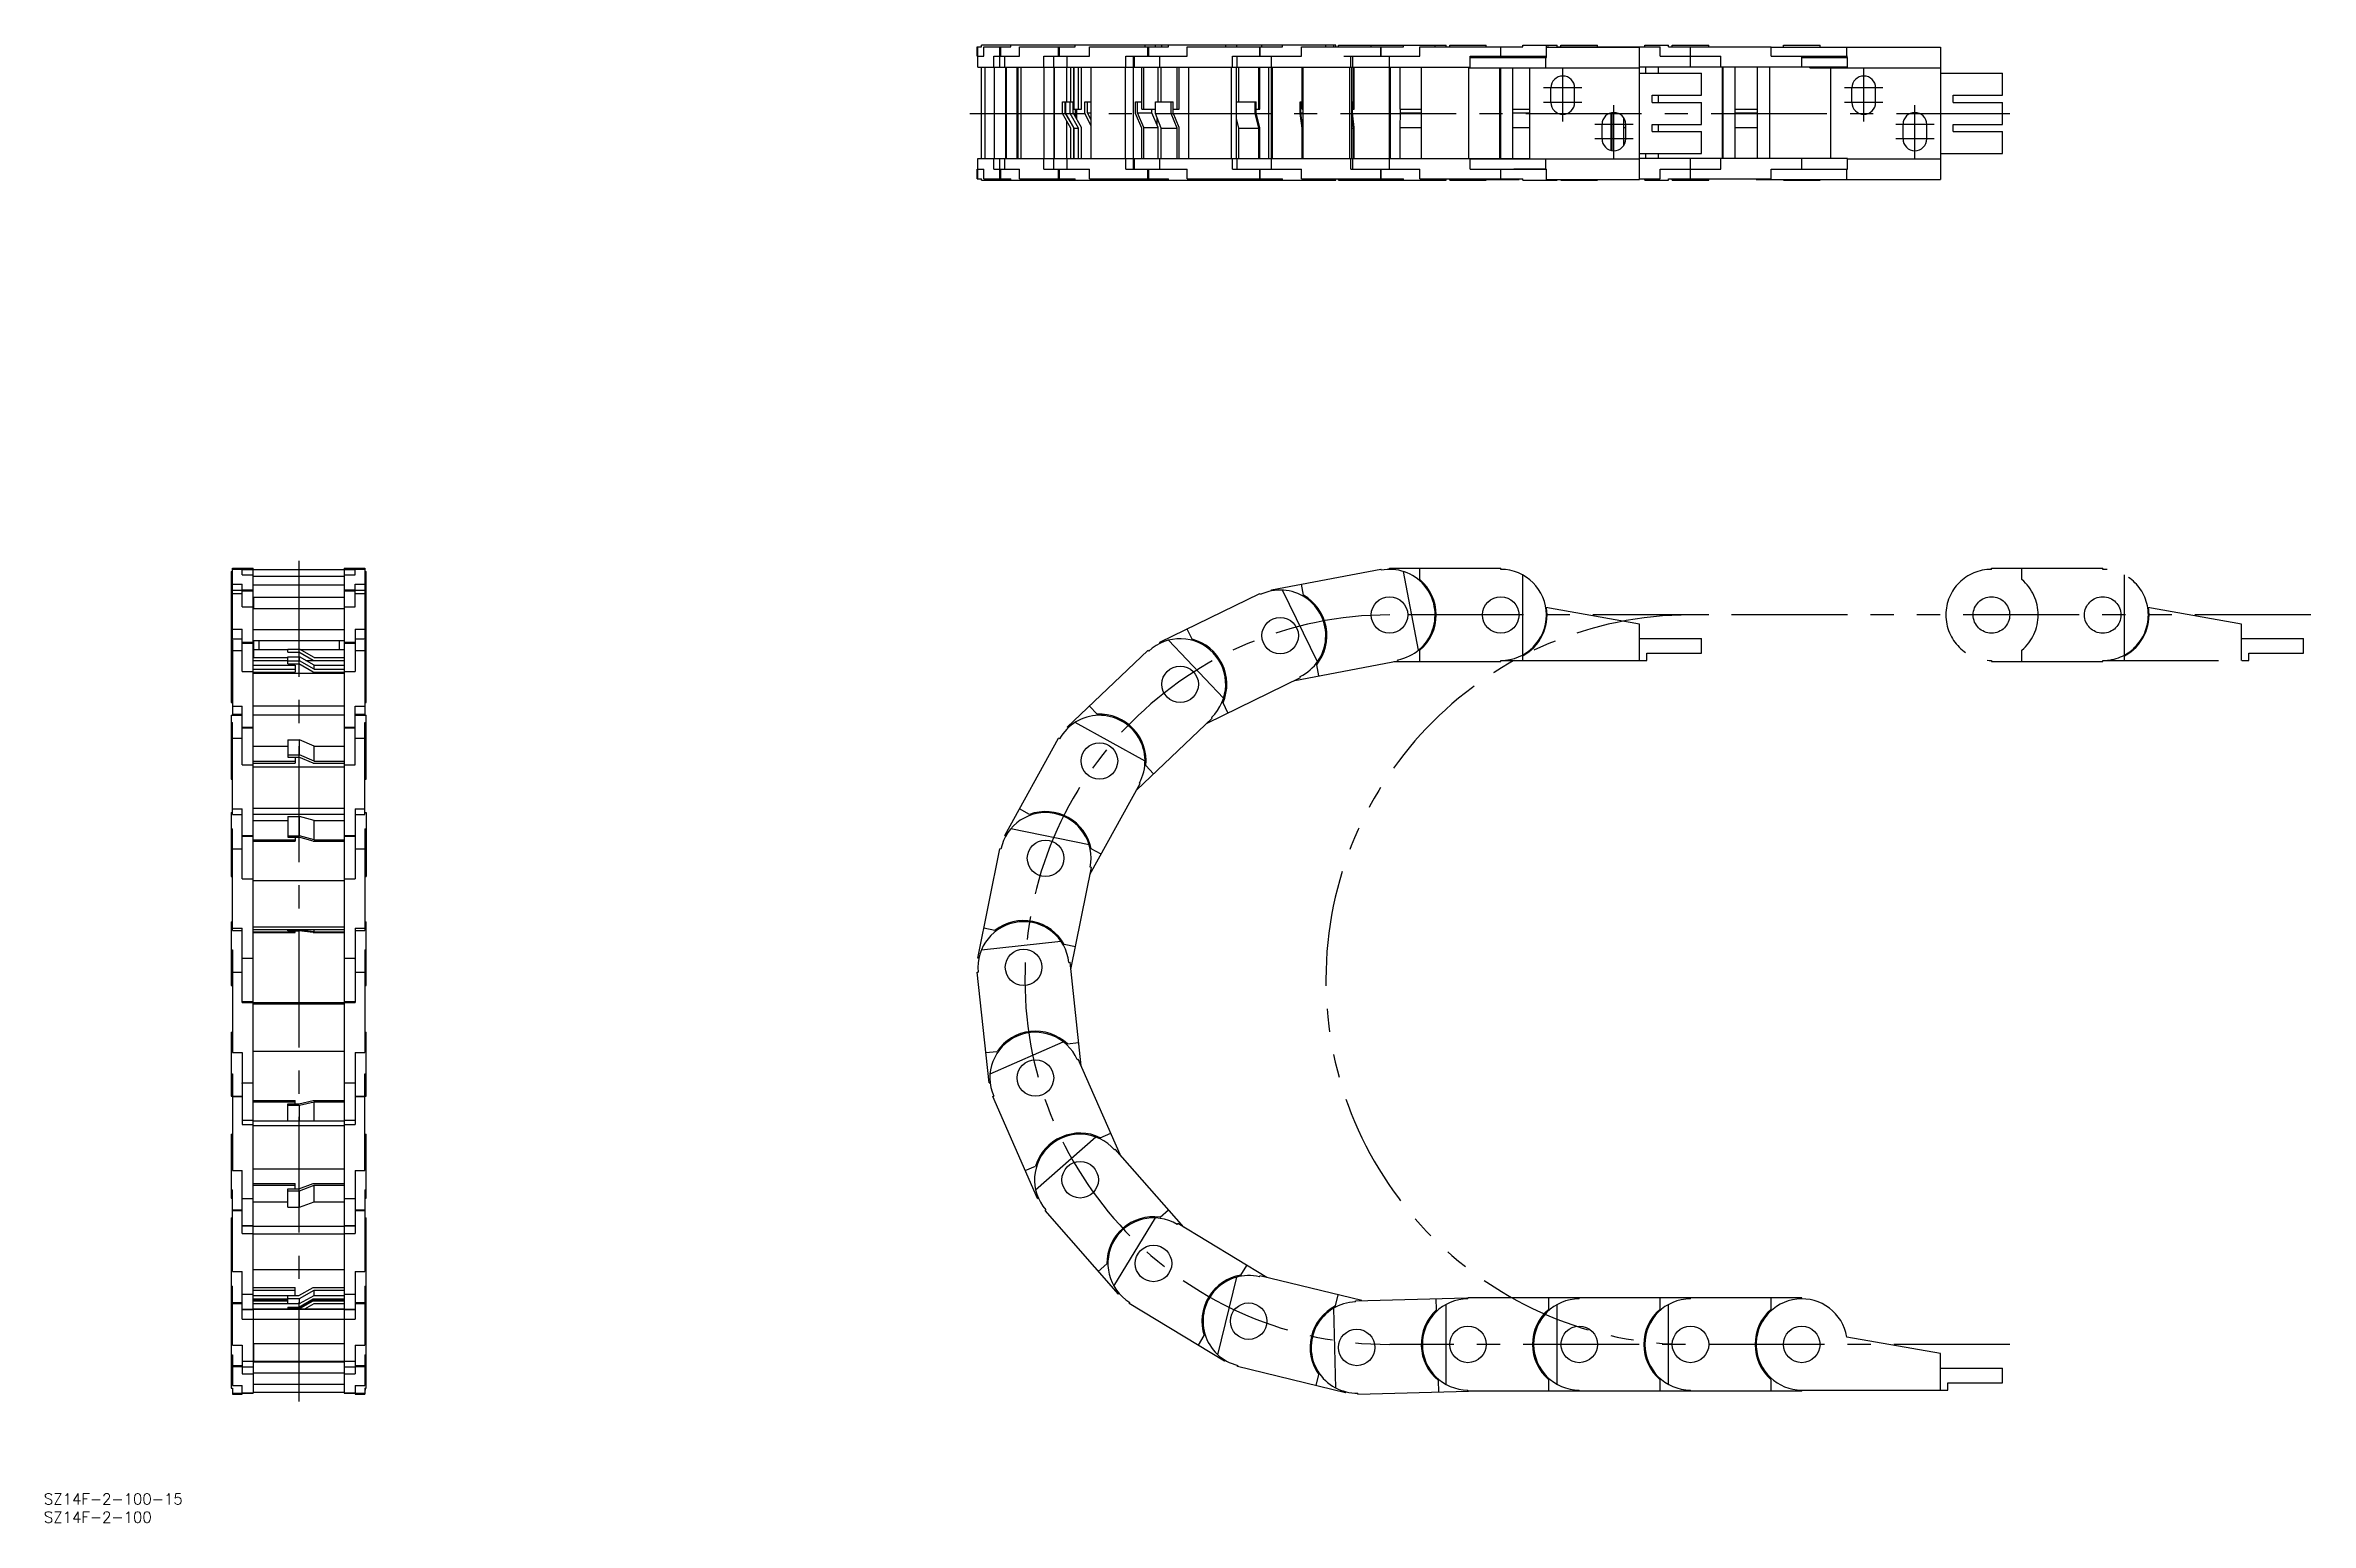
# Model space of a CAD drawing. Extents: x -69 to 551, y -35 to 370.
import ezdxf

# ---------------------------------------------------------------- set-up
doc = ezdxf.new("R2010")
doc.units = 0
doc.linetypes.add('CENTER', pattern=[50.8, 31.75, -6.35, 6.35, -6.35])
doc.linetypes.add('PHANTOM', pattern=[63.5, 31.75, -6.35, 6.35, -6.35, 6.35, -6.35])
doc.layers.get('0').update_dxf_attribs({"linetype": 'CONTINUOUS'})
doc.layers.add('CENTER', color=1, linetype='CENTER')
doc.styles.get("Standard").update_dxf_attribs({"font": 'txt.shx', "height": 3, "bigfont": 'bigfont.shx'})

msp = doc.modelspace()

# ---------------------------------------------------------------- linework, layer by layer
at = {"color": 7, "linetype": 'CONTINUOUS'}
for p, q in [((185.96, 369.4), (187.15, 369.4)), ((185.96, 366.8), (185.96, 369.4)), ((185.96, 366.8), (187.79, 366.8)), ((186.14, 363.8), (186.14, 366.8)), ((186.19, 366.8), (186.19, 369.4)), ((284.31, 369.8), (187.15, 369.8)), ((187.15, 369.4), (187.15, 369.8)), ((187.79, 369.4), (195.16, 369.4)), ((187.79, 366.8), (187.79, 369.4)), ((190.52, 363.8), (190.52, 366.8)), ((190.52, 366.8), (197.56, 366.8)), ((192.18, 366.8), (192.18, 369.4)), ((192.22, 363.8), (192.22, 366.8)), ((192.47, 366.8), (192.47, 369.4)), ((193.52, 363.8), (193.52, 366.8)), ((195.16, 369.4), (195.16, 369.8)), ((197.56, 369.4), (212.8, 369.4)), ((197.56, 366.8), (197.56, 369.4)), ((204.24, 366.8), (216.73, 366.8)), ((204.24, 363.8), (204.24, 366.8)), ((206.96, 363.8), (206.96, 366.8)), ((206.96, 366.8), (206.99, 366.8)), ((206.99, 363.8), (206.99, 366.8)), ((208.29, 366.8), (208.29, 369.4)), ((208.55, 366.8), (208.55, 369.4)), ((210.67, 363.8), (210.67, 366.8)), ((212.8, 369.4), (212.8, 369.8)), ((216.73, 369.4), (238.41, 369.4)), ((216.73, 366.8), (216.73, 369.4)), ((226.74, 363.8), (226.74, 366.8)), ((226.74, 366.8), (243.51, 366.8)), ((228.87, 363.8), (228.87, 366.8)), ((229.11, 363.8), (229.11, 366.8)), ((231.99, 369.4), (231.99, 369.8)), ((232.8, 366.8), (232.8, 369.4)), ((233, 366.8), (233, 369.4)), ((234.85, 369.4), (234.85, 369.8)), ((236.01, 363.8), (236.01, 366.8)), ((236.61, 369.4), (236.61, 369.8)), ((238.41, 369.4), (238.41, 369.8)), ((243.51, 369.4), (269.63, 369.4)), ((243.51, 366.8), (243.51, 369.4)), ((254.11, 369.4), (254.11, 369.8)), ((255.92, 366.8), (274.86, 366.8)), ((255.92, 363.8), (255.92, 366.8)), ((257.14, 369.4), (257.14, 369.8)), ((257.28, 363.8), (257.28, 366.8)), ((263.43, 366.8), (263.43, 369.4)), ((263.56, 366.8), (263.56, 369.4)), ((264.03, 369.4), (264.03, 369.8)), ((266.65, 363.8), (266.65, 366.8)), ((269.63, 369.4), (269.63, 369.8)), ((274.86, 369.4), (302.86, 369.4)), ((274.86, 366.8), (274.86, 369.4)), ((281.53, 369.4), (281.53, 369.8)), ((283.71, 369.4), (283.71, 369.8)), ((284.31, 369.4), (284.31, 369.8)), ((285.01, 369.8), (314.5, 369.8)), ((285.01, 369.4), (285.01, 369.8)), ((286.5, 366.8), (307.35, 366.8)), ((288.42, 363.8), (288.42, 366.8)), ((288.99, 363.8), (288.99, 366.8)), ((294, 369.4), (294, 369.8)), ((296.62, 366.8), (296.62, 369.4)), ((296.68, 366.8), (296.68, 369.4)), ((299, 363.8), (299, 366.8)), ((302.86, 369.4), (302.86, 369.8)), ((307.35, 369.4), (335.5, 369.4)), ((307.35, 366.8), (307.35, 369.4)), ((311.5, 369.4), (311.5, 369.8)), ((314.5, 369.4), (314.5, 369.8)), ((315.5, 369.8), (325.5, 369.8)), ((315.5, 369.4), (315.5, 369.8)), ((321.15, 363.8), (321.15, 366.8)), ((321.15, 366.8), (333.05, 366.8)), ((321.15, 366.45), (342.04, 366.45)), ((324.5, 366.45), (324.5, 366.8)), ((325.5, 369.4), (325.5, 369.8)), ((329.5, 366.8), (329.5, 369.4)), ((333.05, 366.8), (342, 366.8)), ((333.05, 366.8), (333.05, 366.8)), ((334.5, 366.45), (334.5, 366.8)), ((335.5, 369.8), (345, 369.8)), ((335.5, 369.4), (335.5, 369.8)), ((335.5, 366.45), (335.5, 366.8)), ((341.83, 363.63), (341.83, 366.45)), ((342, 366.8), (342, 369.8)), ((342, 369.4), (342.65, 369.4)), ((342, 369.28), (367.5, 369.28)), ((342.04, 366.45), (342.04, 369.28)), ((342.65, 369.28), (342.65, 369.4)), ((345, 369.4), (345, 369.8)), ((345, 369.4), (373.15, 369.4)), ((346, 369.8), (356, 369.8)), ((346, 369.4), (346, 369.8)), ((351, 369.28), (351, 369.4)), ((356, 369.4), (356, 369.8)), ((367.5, 332.98), (367.5, 369.28)), ((369, 369.8), (375.5, 369.8)), ((369, 369.4), (369, 369.8)), ((373.15, 366.8), (373.15, 369.4)), ((373.15, 366.8), (389.85, 366.8)), ((375.5, 369.4), (375.5, 369.8)), ((375.5, 369.4), (403.65, 369.4)), ((376.5, 369.8), (386.5, 369.8)), ((376.5, 369.4), (376.5, 369.8)), ((381.5, 363.8), (381.5, 369.4)), ((386.5, 369.4), (386.5, 369.8)), ((389.85, 363.8), (389.85, 366.8)), ((403.65, 366.8), (403.65, 369.4)), ((403.65, 369.28), (450, 369.28)), ((403.65, 366.8), (424.5, 366.8)), ((407, 369.8), (417, 369.8)), ((407, 369.28), (407, 369.8)), ((412, 363.8), (412, 366.8)), ((412, 366.45), (424.54, 366.45)), ((417, 369.28), (417, 369.8)), ((424.33, 366.45), (424.33, 369.28)), ((424.5, 363.8), (424.5, 366.45)), ((424.54, 363.63), (424.54, 366.45)), ((450, 369.28), (450, 332.98)), ((186.14, 363.8), (321.15, 363.8)), ((187.2, 338.8), (187.2, 363.8)), ((188.17, 338.8), (188.17, 363.8)), ((190.74, 338.8), (190.74, 363.8)), ((193.83, 338.8), (193.83, 363.8)), ((194.02, 338.8), (194.02, 363.8)), ((196.91, 338.8), (196.91, 363.8)), ((197.23, 338.8), (197.23, 363.8)), ((198.02, 338.8), (198.02, 363.8)), ((204.31, 338.8), (204.31, 363.8)), ((207.08, 338.8), (207.08, 363.8)), ((207.17, 338.8), (207.17, 363.8)), ((210.56, 354.3), (210.56, 363.8)), ((211.63, 354.3), (211.63, 363.8)), ((212.43, 352.3), (212.43, 363.8)), ((212.58, 352.3), (212.58, 363.8)), ((213.77, 352.3), (213.77, 363.8)), ((214.55, 352.3), (214.55, 363.8)), ((217.23, 338.8), (217.23, 363.8)), ((226.66, 338.8), (226.66, 363.8)), ((228.83, 338.8), (228.83, 363.8)), ((231.07, 352.3), (231.07, 363.8)), ((231.67, 352.3), (231.67, 363.8)), ((235.63, 354.3), (235.63, 363.8)), ((236.43, 354.3), (236.43, 363.8)), ((240.78, 352.3), (240.78, 363.8)), ((241.33, 352.3), (241.33, 363.8)), ((244, 338.8), (244, 363.8)), ((255.69, 338.8), (255.69, 363.8)), ((257.07, 338.8), (257.07, 363.8)), ((257.74, 354.3), (257.74, 363.8)), ((263.14, 352.3), (263.14, 363.8)), ((263.49, 352.3), (263.49, 363.8)), ((265.92, 338.8), (265.92, 363.8)), ((266.67, 338.8), (266.67, 363.8)), ((266.97, 338.8), (266.97, 363.8)), ((275.05, 352.3), (275.05, 363.8)), ((275.24, 352.3), (275.24, 363.8)), ((275.31, 338.8), (275.31, 363.8)), ((288.08, 338.8), (288.08, 363.8)), ((288.67, 338.8), (288.67, 363.8)), ((289.14, 352.3), (289.14, 363.8)), ((289.29, 352.3), (289.29, 363.8)), ((299.01, 338.8), (299.01, 363.8)), ((299.26, 338.8), (299.26, 363.8)), ((301.92, 352.3), (301.92, 363.8)), ((307.75, 338.8), (307.75, 363.8)), ((320.75, 338.8), (320.75, 363.8)), ((320.75, 363.63), (367.5, 363.63)), ((329.25, 338.8), (329.25, 363.63)), ((329.5, 338.8), (329.5, 363.63)), ((332.75, 363.63), (332.75, 338.8)), ((337.5, 338.63), (337.5, 363.63)), ((424.5, 363.8), (367.5, 363.8)), ((367.5, 362.13), (384.5, 362.13)), ((369.25, 362.13), (369.25, 363.8)), ((372.75, 362.13), (372.75, 363.8)), ((384.5, 356.13), (384.5, 362.13)), ((390.25, 338.8), (390.25, 363.8)), ((390.5, 338.8), (390.5, 363.8)), ((393.75, 338.8), (393.75, 363.8)), ((399.75, 363.8), (399.75, 338.8)), ((403.25, 338.8), (403.25, 363.8)), ((414.24, 363.63), (414.24, 363.8)), ((414.24, 363.63), (450, 363.63)), ((420, 338.8), (420, 363.63)), ((450, 362.13), (467, 362.13)), ((467, 356.13), (467, 362.13)), ((209.34, 351.09), (209.34, 354.3)), ((209.34, 354.3), (212.29, 354.3)), ((210.13, 351.3), (210.13, 354.3)), ((210.32, 351.09), (210.32, 354.3)), ((211.5, 351.09), (211.5, 354.3)), ((212.29, 351.3), (212.29, 354.3)), ((215.47, 351.09), (215.47, 354.3)), ((215.47, 354.3), (217.23, 354.3)), ((216.2, 351.3), (216.2, 354.3)), ((229.33, 351.09), (229.33, 354.3)), ((229.33, 354.3), (231.07, 354.3)), ((229.94, 351.3), (229.94, 354.3)), ((234.84, 351.09), (234.84, 354.3)), ((234.84, 354.3), (239.74, 354.3)), ((239.19, 351.09), (239.19, 354.3)), ((239.74, 351.3), (239.74, 354.3)), ((257.07, 354.3), (262.48, 354.3)), ((262.13, 351.09), (262.13, 354.3)), ((262.48, 351.3), (262.48, 354.3)), ((274.5, 351.09), (274.5, 354.3)), ((274.5, 354.3), (275.05, 354.3)), ((274.69, 351.3), (274.69, 354.3)), ((288.67, 354.3), (288.86, 354.3)), ((288.71, 351.09), (288.71, 354.3)), ((288.86, 351.3), (288.86, 354.3)), ((343.25, 354.13), (343.25, 358.13)), ((349.75, 354.13), (349.75, 358.13)), ((371, 356.13), (384.5, 356.13)), ((371, 354.13), (371, 356.13)), ((371, 354.13), (384.5, 354.13)), ((372.75, 354.13), (372.75, 356.13)), ((384.5, 348.13), (384.5, 354.13)), ((425.75, 354.13), (425.75, 358.13)), ((432.25, 354.13), (432.25, 358.13)), ((453.5, 356.13), (467, 356.13)), ((453.5, 354.13), (453.5, 356.13)), ((453.5, 354.13), (467, 354.13)), ((467, 348.13), (467, 354.13)), ((211.63, 347.09), (209.34, 351.09)), ((212.43, 347.3), (210.13, 351.3)), ((210.13, 351.3), (210.32, 351.3)), ((212.58, 347.09), (210.32, 351.09)), ((210.32, 351.09), (211.5, 351.09)), ((210.56, 338.8), (210.56, 348.95)), ((213.77, 347.09), (211.5, 351.09)), ((212.29, 352.3), (214.55, 352.3)), ((214.55, 347.3), (212.29, 351.3)), ((212.94, 350.15), (212.94, 352.3)), ((213.29, 349.54), (213.29, 352.3)), ((217.23, 347.76), (215.47, 351.09)), ((216.2, 351.3), (217.23, 351.3)), ((217.23, 349.36), (216.2, 351.3)), ((231.07, 347.09), (229.33, 351.09)), ((231.67, 347.3), (229.94, 351.3)), ((229.94, 351.3), (233.89, 351.3)), ((231.07, 352.3), (234.84, 352.3)), ((233.89, 351.3), (233.89, 352.3)), ((235.63, 347.3), (233.89, 351.3)), ((236.43, 347.09), (234.84, 351.09)), ((234.84, 351.09), (239.19, 351.09)), ((235.3, 348.06), (235.3, 349.93)), ((240.78, 347.09), (239.19, 351.09)), ((239.74, 352.3), (241.33, 352.3)), ((241.33, 347.3), (239.74, 351.3)), ((257.07, 351.09), (262.13, 351.09)), ((257.74, 347.09), (257.07, 349.74)), ((263.14, 347.09), (262.13, 351.09)), ((262.48, 352.3), (263.49, 352.3)), ((263.49, 347.3), (262.48, 351.3)), ((275.05, 347.09), (274.5, 351.09)), ((275.24, 347.3), (274.69, 351.3)), ((274.69, 351.3), (275.31, 351.3)), ((275.05, 352.3), (275.31, 352.3)), ((288.67, 351.09), (288.71, 351.09)), ((289.14, 347.09), (288.71, 351.09)), ((288.86, 352.3), (289.29, 352.3)), ((289.29, 347.3), (288.86, 351.3)), ((301.92, 352.3), (307.75, 352.3)), ((301.92, 347.3), (301.98, 351.3)), ((301.98, 351.3), (301.98, 352.3)), ((301.98, 351.3), (307.75, 351.3)), ((332.75, 352.3), (337.5, 352.3)), ((332.75, 351.3), (337.5, 351.3)), ((357.25, 344.13), (357.25, 348.13)), ((359.75, 340.97), (359.75, 351.29)), ((360, 340.92), (360, 351.34)), ((363.25, 342.4), (363.25, 349.86)), ((363.75, 344.13), (363.75, 348.13)), ((371, 348.13), (384.5, 348.13)), ((371, 346.13), (371, 348.13)), ((372.75, 346.13), (372.75, 348.13)), ((393.75, 352.3), (399.75, 352.3)), ((393.75, 351.3), (399.75, 351.3)), ((439.75, 344.13), (439.75, 348.13)), ((446.25, 344.13), (446.25, 348.13)), ((453.5, 348.13), (467, 348.13)), ((453.5, 346.13), (453.5, 348.13)), ((211.63, 338.8), (211.63, 347.09)), ((212.43, 338.8), (212.43, 347.3)), ((212.43, 347.3), (212.46, 347.3)), ((212.58, 338.8), (212.58, 347.09)), ((212.58, 347.09), (213.77, 347.09)), ((213.77, 338.8), (213.77, 347.09)), ((214.55, 338.8), (214.55, 347.3)), ((231.07, 338.8), (231.07, 347.09)), ((231.67, 338.8), (231.67, 347.3)), ((231.67, 347.3), (235.63, 347.3)), ((235.63, 338.8), (235.63, 347.3)), ((236.43, 338.8), (236.43, 347.09)), ((236.43, 347.09), (240.78, 347.09)), ((240.78, 338.8), (240.78, 347.09)), ((241.33, 338.8), (241.33, 347.3)), ((257.74, 338.8), (257.74, 347.09)), ((257.74, 347.09), (263.14, 347.09)), ((263.14, 338.8), (263.14, 347.09)), ((263.49, 338.8), (263.49, 347.3)), ((275.05, 338.8), (275.05, 347.09)), ((275.24, 338.8), (275.24, 347.3)), ((275.24, 347.3), (275.31, 347.3)), ((288.67, 347.09), (289.14, 347.09)), ((289.14, 338.8), (289.14, 347.09)), ((289.29, 338.8), (289.29, 347.3)), ((301.92, 347.3), (307.75, 347.3)), ((301.92, 338.8), (301.92, 347.3)), ((332.75, 347.3), (337.5, 347.3)), ((363.25, 347.3), (363.75, 347.3)), ((371, 346.13), (384.5, 346.13)), ((384.5, 340.13), (384.5, 346.13)), ((393.75, 347.3), (399.75, 347.3)), ((453.5, 346.13), (467, 346.13)), ((467, 340.13), (467, 346.13)), ((185.96, 335.8), (187.79, 335.8)), ((185.96, 333.2), (185.96, 335.8)), ((186.14, 338.8), (337.5, 338.8)), ((186.14, 335.8), (186.14, 338.8)), ((186.19, 333.2), (186.19, 335.8)), ((187.79, 333.2), (187.79, 335.8)), ((190.52, 335.8), (190.52, 338.8)), ((190.52, 335.8), (197.56, 335.8)), ((192.18, 333.2), (192.18, 335.8)), ((192.22, 335.8), (192.22, 338.8)), ((192.47, 333.2), (192.47, 335.8)), ((193.52, 335.8), (193.52, 338.8)), ((197.56, 333.2), (197.56, 335.8)), ((204.24, 335.8), (204.24, 338.8)), ((204.24, 335.8), (216.73, 335.8)), ((206.96, 335.81), (206.96, 338.8)), ((206.96, 335.81), (206.99, 335.81)), ((206.99, 335.8), (206.99, 338.8)), ((208.29, 333.2), (208.29, 335.8)), ((208.55, 333.2), (208.55, 335.8)), ((210.67, 335.8), (210.67, 338.8)), ((216.73, 333.2), (216.73, 335.8)), ((226.74, 335.8), (226.74, 338.8)), ((226.74, 335.8), (243.51, 335.8)), ((228.87, 335.81), (228.87, 338.8)), ((229.11, 335.81), (229.11, 338.8)), ((232.8, 333.2), (232.8, 335.8)), ((233, 333.2), (233, 335.8)), ((235.93, 335.81), (236.01, 335.81)), ((235.93, 335.8), (235.93, 335.81)), ((236.01, 335.8), (236.01, 338.8)), ((243.51, 333.2), (243.51, 335.8)), ((255.92, 335.8), (255.92, 338.8)), ((255.92, 335.8), (274.86, 335.8)), ((257.28, 335.81), (257.28, 338.8)), ((263.43, 333.2), (263.43, 335.8)), ((263.56, 333.2), (263.56, 335.8)), ((266.65, 335.8), (266.65, 338.8)), ((274.86, 333.2), (274.86, 335.8)), ((288.42, 335.8), (288.42, 338.8)), ((288.42, 335.8), (307.35, 335.8)), ((288.99, 335.81), (288.99, 338.8)), ((296.62, 333.2), (296.62, 335.8)), ((296.68, 333.2), (296.68, 335.8)), ((299, 335.8), (299, 338.8)), ((307.35, 333.2), (307.35, 335.8)), ((321.15, 335.8), (321.15, 338.8)), ((321.15, 338.63), (367.5, 338.63)), ((321.15, 335.8), (342.04, 335.8)), ((328.85, 338.63), (328.85, 338.8)), ((329.5, 333.2), (329.5, 335.8)), ((341.83, 335.81), (333.05, 335.81)), ((333.05, 335.81), (333.05, 335.8)), ((341.83, 335.8), (341.83, 338.63)), ((342, 332.8), (342, 335.8)), ((342.04, 332.98), (342.04, 335.8)), ((367.5, 340.13), (384.5, 340.13)), ((424.5, 338.8), (367.5, 338.8)), ((369.25, 338.8), (369.25, 340.13)), ((372.75, 338.8), (372.75, 340.13)), ((373.15, 335.8), (389.85, 335.8)), ((373.15, 333.2), (373.15, 335.8)), ((381.5, 333.2), (381.5, 338.8)), ((389.85, 335.8), (389.85, 338.8)), ((403.65, 335.8), (424.54, 335.8)), ((403.65, 333.2), (403.65, 335.8)), ((412, 335.8), (412, 338.8)), ((424.33, 332.98), (424.33, 335.8)), ((424.5, 335.8), (424.5, 338.8)), ((424.5, 338.63), (450, 338.63)), ((424.54, 335.8), (424.54, 338.63)), ((450, 340.13), (467, 340.13)), ((185.96, 333.2), (187.15, 333.2)), ((187.15, 332.8), (187.15, 333.2)), ((187.15, 332.8), (284.31, 332.8)), ((187.79, 333.2), (195.16, 333.2)), ((195.16, 332.8), (195.16, 333.2)), ((197.56, 333.2), (212.8, 333.2)), ((212.8, 332.8), (212.8, 333.2)), ((216.73, 333.2), (238.41, 333.2)), ((231.99, 332.8), (231.99, 333.2)), ((234.85, 332.8), (234.85, 333.2)), ((236.61, 332.8), (236.61, 333.2)), ((238.41, 332.8), (238.41, 333.2)), ((243.51, 333.2), (269.63, 333.2)), ((254.11, 332.8), (254.11, 333.2)), ((257.14, 332.8), (257.14, 333.2)), ((264.03, 332.8), (264.03, 333.2)), ((269.63, 332.8), (269.63, 333.2)), ((274.86, 333.2), (302.86, 333.2)), ((281.53, 332.8), (281.53, 333.2)), ((283.71, 332.8), (283.71, 333.2)), ((284.31, 332.8), (284.31, 333.2)), ((285.01, 332.8), (285.01, 333.2)), ((285.01, 332.8), (314.5, 332.8)), ((294, 332.8), (294, 333.2)), ((302.86, 332.8), (302.86, 333.2)), ((307.35, 333.2), (335.5, 333.2)), ((311.5, 332.8), (311.5, 333.2)), ((314.5, 332.8), (314.5, 333.2)), ((315.5, 332.8), (315.5, 333.2)), ((315.5, 332.8), (315.5, 333.2)), ((315.5, 332.8), (325.5, 332.8)), ((315.5, 332.8), (325.5, 332.8)), ((324.5, 332.98), (324.5, 333.2)), ((324.5, 332.98), (334.5, 332.98)), ((325.5, 332.8), (325.5, 332.98)), ((325.5, 332.8), (325.5, 332.98)), ((325.5, 332.8), (325.5, 332.8)), ((325.5, 332.8), (325.5, 332.8)), ((334.5, 332.98), (334.5, 333.2)), ((335.5, 332.8), (335.5, 333.2)), ((335.5, 332.8), (345, 332.8)), ((342, 332.98), (367.5, 332.98)), ((345, 332.8), (345, 332.98)), ((346, 332.8), (346, 332.98)), ((346, 332.8), (356, 332.8)), ((356, 332.8), (356, 332.98)), ((367.5, 333.2), (373.15, 333.2)), ((369, 332.8), (369, 333.2)), ((369, 332.8), (375.5, 332.8)), ((375.5, 333.2), (403.65, 333.2)), ((375.5, 332.8), (375.5, 333.2)), ((376.5, 332.8), (376.5, 333.2)), ((376.5, 332.8), (386.5, 332.8)), ((386.5, 332.8), (386.5, 333.2)), ((399.5, 332.98), (399.5, 333.2)), ((399.5, 332.98), (450, 332.98)), ((407, 332.8), (407, 332.98)), ((407, 332.8), (417, 332.8)), ((417, 332.8), (417, 332.98)), ((-18.5, 225.52), (-18.5, 189.61)), ((-18.5, 225.52), (-18.1, 225.52)), ((-18.1, 207.11), (-18.1, 226.43)), ((-18.1, 226.43), (-12.5, 226.43)), ((-18.1, 226.2), (-15.5, 226.2)), ((-15.5, 224.65), (-15.5, 226.43)), ((-15.5, 226.13), (15.5, 226.13)), ((-15.5, 224.65), (-12.5, 224.65)), ((-12.5, 23.33), (-12.5, 226.43)), ((-12.5, 224.28), (12.5, 224.28)), ((12.5, 226.43), (12.5, 23.33)), ((12.5, 226.43), (18.1, 226.43)), ((12.5, 224.65), (15.5, 224.65)), ((15.5, 224.65), (15.5, 226.43)), ((15.5, 226.2), (18.1, 226.2)), ((18.1, 226.43), (18.1, 207.11)), ((18.1, 225.52), (18.5, 225.52)), ((18.5, 189.61), (18.5, 225.52)), ((266.65, 220.54), (296.62, 226.2)), ((296.68, 225.91), (296.62, 226.2)), ((299, 226.43), (329.5, 226.43)), ((299, 226.13), (299, 226.43)), ((306.93, 203.97), (302.86, 225.52)), ((307.35, 223.33), (307.35, 226.43)), ((329.5, 226.13), (329.5, 226.43)), ((335.5, 202.66), (335.5, 224.59)), ((-18.5, 220.45), (-18.1, 220.45)), ((-18.1, 222.09), (-15.5, 222.09)), ((-18.1, 220.46), (-15.5, 220.46)), ((-18.1, 219.47), (-15.5, 219.47)), ((-15.5, 215.81), (-15.5, 222.09)), ((-15.5, 220.54), (-12.5, 220.54)), ((-15.5, 220.24), (-12.5, 220.24)), ((-12.5, 221.87), (12.5, 221.87)), ((-12.5, 218.53), (12.5, 218.53)), ((-12.33, 215.37), (-12.33, 218.53)), ((12.5, 220.54), (15.5, 220.54)), ((12.5, 220.24), (15.5, 220.24)), ((15.5, 215.81), (15.5, 222.09)), ((15.5, 222.09), (18.1, 222.09)), ((15.5, 220.46), (18.1, 220.46)), ((15.5, 219.47), (18.1, 219.47)), ((18.1, 220.45), (18.5, 220.45)), ((236.01, 206.12), (263.43, 219.47)), ((263.56, 219.2), (263.43, 219.47)), ((266.71, 220.24), (266.65, 220.54)), ((279.23, 200.73), (269.63, 220.45)), ((275.43, 219.04), (274.86, 222.09)), ((-18.5, 212.96), (-18.1, 212.96)), ((-15.5, 215.81), (-12.5, 215.81)), ((-12.5, 215.37), (12.5, 215.37)), ((12.5, 215.81), (15.5, 215.81)), ((18.1, 212.96), (18.5, 212.96)), ((367.5, 211.13), (341.83, 215.65)), ((367.5, 201.13), (367.5, 211.13)), ((-18.5, 207.11), (-15.5, 207.11)), ((-18.5, 206.69), (-18.1, 206.69)), ((-18.1, 209.77), (-15.5, 209.77)), ((-18.1, 206.69), (-18.1, 186.11)), ((-15.5, 198.14), (-15.5, 209.77)), ((-15.5, 206.12), (-12.5, 206.12)), ((-15.5, 205.85), (-12.5, 205.85)), ((-15.5, 205.75), (-15.5, 205.85)), ((-15.5, 205.75), (-15.5, 205.75)), ((-12.5, 209.68), (12.5, 209.68)), ((-12.5, 206.62), (12.5, 206.62)), ((-12.33, 201.93), (-12.33, 206.62)), ((-10.83, 204.13), (-10.83, 206.62)), ((11.17, 204.13), (11.17, 206.62)), ((12.5, 206.12), (15.5, 206.12)), ((12.5, 205.85), (15.5, 205.85)), ((15.49, 205.75), (15.49, 205.85)), ((15.49, 205.75), (15.5, 205.75)), ((15.5, 209.77), (15.5, 198.14)), ((15.5, 209.77), (18.1, 209.77)), ((15.5, 207.11), (18.5, 207.11)), ((18.1, 206.69), (18.1, 186.11)), ((18.1, 206.69), (18.5, 206.69)), ((236.14, 205.85), (236.01, 206.12)), ((253.51, 190.79), (238.41, 206.69)), ((244.87, 206.99), (243.51, 209.77)), ((367.5, 207.13), (384.5, 207.13)), ((384.5, 203.13), (384.5, 207.13)), ((-18.5, 199.61), (-18.1, 199.61)), ((-18.1, 203.89), (-15.5, 203.89)), ((-12.5, 201.93), (-3, 201.93)), ((-12.5, 201.13), (-3, 201.13)), ((-12.5, 199.86), (-1, 199.86)), ((-12.5, 198.74), (-1, 198.74)), ((-12.33, 204.13), (-3, 204.13)), ((-3, 203.44), (-3, 204.24)), ((-3, 204.24), (0.21, 204.24)), ((-3, 203.44), (0, 203.44)), ((-3, 202.12), (0.21, 202.12)), ((-3, 200.22), (-3, 202.12)), ((-3, 201.01), (0.21, 201.01)), ((-3, 200.22), (0, 200.22)), ((-1, 199.86), (-1, 197.95)), ((4, 201.13), (0, 203.44)), ((4, 197.95), (0, 200.22)), ((4.21, 201.93), (0.21, 204.24)), ((4.21, 199.86), (0.21, 202.12)), ((0.21, 201.01), (0.21, 202.12)), ((4.21, 198.74), (0.21, 201.01)), ((0.4, 204.13), (12.5, 204.13)), ((1.97, 201.13), (12.5, 201.13)), ((4.21, 201.93), (12.5, 201.93)), ((4.21, 199.86), (12.5, 199.86)), ((4.21, 198.74), (4.21, 199.86)), ((4.21, 198.74), (12.5, 198.74)), ((15.5, 203.89), (18.1, 203.89)), ((18.1, 199.61), (18.5, 199.61)), ((210.67, 182.9), (232.8, 203.89)), ((233, 203.68), (232.8, 203.89)), ((273.09, 195.7), (301.38, 201.05)), ((279.61, 196.93), (279.04, 199.98)), ((300.2, 200.83), (329.5, 200.83)), ((301.38, 201.05), (301.32, 201.35)), ((307.35, 200.83), (307.35, 203.93)), ((329.5, 201.13), (369.5, 201.13)), ((329.5, 200.83), (329.5, 201.13)), ((335.5, 201.13), (335.5, 202.43)), ((369.5, 203.13), (384.5, 203.13)), ((369.5, 201.13), (369.5, 203.13)), ((-15.5, 198.14), (-12.5, 198.14)), ((-12.5, 197.95), (-1, 197.95)), ((-12.5, 197.65), (12.5, 197.65)), ((4, 197.95), (12.5, 197.95)), ((12.5, 198.14), (15.5, 198.14)), ((248.99, 183.97), (274.63, 196.45)), ((274.63, 196.45), (274.5, 196.72)), ((-18.5, 189.61), (-18.1, 189.61)), ((-18.1, 188.64), (-15.5, 188.64)), ((-18.1, 186.4), (-15.5, 186.4)), ((-15.5, 172.5), (-15.5, 188.64)), ((-12.5, 188.7), (12.5, 188.7)), ((15.5, 172.5), (15.5, 188.64)), ((15.5, 188.64), (18.1, 188.64)), ((15.5, 186.4), (18.1, 186.4)), ((18.1, 189.61), (18.5, 189.61)), ((218.86, 186.4), (216.73, 188.64)), ((254.72, 186.76), (253.36, 189.54)), ((-18.5, 186.11), (-18.5, 168.61)), ((-18.5, 186.11), (-15.5, 186.11)), ((-18.5, 184.17), (-18.1, 184.17)), ((-18.1, 158.93), (-18.1, 184.17)), ((-15.5, 182.9), (-12.5, 182.9)), ((-15.5, 182.68), (-12.5, 182.68)), ((-15.5, 182.52), (-15.5, 182.68)), ((-15.5, 182.52), (-15.5, 182.52)), ((-12.5, 186.24), (12.5, 186.24)), ((12.5, 182.9), (15.5, 182.9)), ((12.5, 182.68), (15.5, 182.68)), ((15.49, 182.52), (15.49, 182.68)), ((15.49, 182.52), (15.5, 182.52)), ((15.5, 186.11), (18.5, 186.11)), ((18.1, 158.93), (18.1, 184.17)), ((18.1, 184.17), (18.5, 184.17)), ((18.5, 168.61), (18.5, 186.11)), ((210.88, 182.68), (210.67, 182.9)), ((231.99, 173.55), (212.8, 184.17)), ((229.73, 165.69), (250.42, 185.32)), ((250.42, 185.32), (250.21, 185.54)), ((-18.5, 178.61), (-18.1, 178.61)), ((-18.1, 179.81), (-15.5, 179.81)), ((-12.5, 177.69), (-3, 177.69)), ((-3, 179.36), (0.21, 179.36)), ((-3, 179.36), (-3, 174.65)), ((-3, 175.23), (0.21, 175.23)), ((-3, 174.65), (0, 174.65)), ((-1, 174.65), (-1, 172.98)), ((4, 172.98), (0, 174.65)), ((4.21, 177.69), (0.21, 179.36)), ((0.21, 175.23), (0.21, 179.36)), ((4.21, 173.56), (0.21, 175.23)), ((4.21, 177.69), (12.5, 177.69)), ((4.21, 173.56), (4.21, 177.69)), ((15.5, 179.81), (18.1, 179.81)), ((18.1, 178.61), (18.5, 178.61)), ((193.52, 153.12), (208.29, 179.81)), ((208.55, 179.66), (208.29, 179.81)), ((-18.5, 168.61), (-18.1, 168.61)), ((-15.5, 172.5), (-12.5, 172.5)), ((-12.5, 173.56), (-1, 173.56)), ((-12.5, 172.98), (-1, 172.98)), ((-12.5, 172.01), (12.5, 172.01)), ((4, 172.98), (12.5, 172.98)), ((4.21, 173.56), (12.5, 173.56)), ((12.5, 172.5), (15.5, 172.5)), ((18.1, 168.61), (18.5, 168.61)), ((234.35, 170.08), (232.22, 172.32)), ((216.88, 142.46), (230.69, 167.42)), ((230.69, 167.42), (230.42, 167.56)), ((-18.5, 159.42), (-18.5, 141.92)), ((-18.5, 159.42), (-18.1, 159.42)), ((-18.1, 160.43), (-15.5, 160.43)), ((-18.1, 158.93), (-15.5, 158.93)), ((-15.5, 141.27), (-15.5, 160.43)), ((-12.5, 160.63), (12.5, 160.63)), ((-12.5, 158.99), (12.5, 158.99)), ((-12.5, 157.23), (-3, 157.23)), ((-3, 158.35), (-3, 152.71)), ((-3, 158.35), (0.21, 158.35)), ((0.21, 153.1), (0.21, 158.35)), ((4.21, 157.23), (0.21, 158.35)), ((4.21, 151.98), (4.21, 157.23)), ((4.21, 157.23), (12.5, 157.23)), ((15.5, 160.43), (15.5, 141.27)), ((15.5, 160.43), (18.1, 160.43)), ((15.5, 158.93), (18.1, 158.93)), ((18.1, 159.42), (18.5, 159.42)), ((18.5, 159.42), (18.5, 141.92)), ((200.28, 158.93), (197.56, 160.43)), ((-18.5, 154.97), (-18.1, 154.97)), ((-18.5, 151.92), (-18.1, 151.92)), ((-18.1, 127.13), (-18.1, 154.97)), ((-18.1, 149.46), (-15.5, 149.46)), ((-15.5, 153.12), (-12.5, 153.12)), ((-15.5, 152.97), (-12.5, 152.97)), ((-15.5, 152.77), (-15.5, 152.97)), ((-15.5, 152.77), (-15.5, 152.77)), ((-12.5, 151.98), (-1, 151.98)), ((-12.5, 151.59), (-1, 151.59)), ((-3, 153.1), (0.21, 153.1)), ((-3, 152.71), (0, 152.71)), ((-1, 152.71), (-1, 151.59)), ((4, 151.59), (0, 152.71)), ((4.21, 151.98), (0.21, 153.1)), ((4, 151.59), (12.5, 151.59)), ((4.21, 151.98), (12.5, 151.98)), ((12.5, 153.12), (15.5, 153.12)), ((12.5, 152.97), (15.5, 152.97)), ((15.49, 152.77), (15.49, 152.97)), ((15.49, 152.77), (15.5, 152.77)), ((15.5, 149.46), (18.1, 149.46)), ((18.1, 154.97), (18.1, 127.13)), ((18.1, 154.97), (18.5, 154.97)), ((18.1, 151.92), (18.5, 151.92)), ((186.14, 119.56), (192.18, 149.46)), ((192.47, 149.4), (192.18, 149.46)), ((193.78, 152.97), (193.52, 153.12)), ((216.66, 150.64), (195.16, 154.97)), ((219.96, 148.03), (217.25, 149.53)), ((211.63, 116.43), (217.27, 144.39)), ((217.27, 144.39), (216.98, 144.45)), ((-18.5, 141.92), (-18.1, 141.92)), ((-15.5, 141.27), (-12.5, 141.27)), ((-12.5, 140.82), (12.5, 140.82)), ((12.5, 141.27), (15.5, 141.27)), ((18.1, 141.92), (18.5, 141.92)), ((-18.5, 129.53), (-18.5, 112.03)), ((-18.5, 129.53), (-18.1, 129.53)), ((-18.1, 127.74), (-15.5, 127.74)), ((-18.1, 127.13), (-15.5, 127.13)), ((-15.5, 107.36), (-15.5, 127.74)), ((-12.5, 128.08), (12.5, 128.08)), ((-12.5, 127.4), (12.5, 127.4)), ((-12.5, 126.72), (-1, 126.72)), ((-12.5, 126.56), (-1, 126.56)), ((-3, 127.02), (-3, 127.4)), ((-3, 127.18), (0.21, 127.18)), ((-3, 127.02), (0, 127.02)), ((-1, 126.56), (-1, 127.02)), ((4, 126.56), (0, 127.02)), ((0.21, 127.18), (0.21, 127.4)), ((4.21, 126.72), (0.21, 127.18)), ((4, 126.56), (12.5, 126.56)), ((4.21, 126.72), (4.21, 127.4)), ((4.21, 126.72), (12.5, 126.72)), ((15.5, 127.74), (15.5, 107.36)), ((15.5, 127.74), (18.1, 127.74)), ((15.5, 127.13), (18.1, 127.13)), ((18.1, 129.53), (18.5, 129.53)), ((18.5, 112.03), (18.5, 129.53)), ((190.83, 127.13), (187.79, 127.74)), ((-18.5, 121.82), (-18.1, 121.82)), ((-18.1, 121.82), (-18.1, 93.64)), ((-15.5, 119.56), (-12.5, 119.56)), ((-15.5, 119.5), (-12.5, 119.5)), ((-15.5, 119.27), (-15.5, 119.5)), ((-15.5, 119.27), (-15.5, 119.27)), ((12.5, 119.56), (15.5, 119.56)), ((12.5, 119.5), (15.5, 119.5)), ((15.49, 119.27), (15.49, 119.5)), ((15.49, 119.27), (15.5, 119.27)), ((18.1, 121.82), (18.1, 93.64)), ((18.1, 121.82), (18.5, 121.82)), ((186.44, 119.5), (186.14, 119.56)), ((187.15, 121.82), (208.95, 124.16)), ((212.89, 122.68), (209.85, 123.29)), ((211.12, 118.36), (211.42, 118.39)), ((214.47, 90.03), (211.42, 118.39)), ((-18.5, 112.03), (-18.1, 112.03)), ((-18.1, 115.69), (-15.5, 115.69)), ((-18.1, 115.66), (-15.5, 115.66)), ((15.5, 115.69), (18.1, 115.69)), ((15.5, 115.66), (18.1, 115.66)), ((18.1, 112.03), (18.5, 112.03)), ((185.96, 115.66), (186.26, 115.69)), ((189.22, 85.33), (185.96, 115.66)), ((-15.5, 107.69), (-12.5, 107.69)), ((-15.5, 107.36), (-12.5, 107.36)), ((-12.5, 107.33), (12.5, 107.33)), ((-12.5, 106.99), (12.5, 106.99)), ((12.5, 107.69), (15.49, 107.69)), ((12.5, 107.36), (15.5, 107.36)), ((-18.5, 99.2), (-18.5, 81.7)), ((-18.5, 99.2), (-18.1, 99.2)), ((-18.1, 93.64), (-15.5, 93.64)), ((-15.5, 93.64), (-15.5, 73.91)), ((-12.5, 94.06), (12.5, 94.06)), ((15.5, 93.64), (15.5, 73.91)), ((15.5, 93.64), (18.1, 93.64)), ((18.1, 99.2), (18.5, 99.2)), ((18.5, 81.7), (18.5, 99.2)), ((188.33, 93.64), (191.41, 93.97)), ((189.5, 87.79), (209.58, 96.6)), ((210.7, 96.04), (213.78, 96.37)), ((-18.5, 87.79), (-18.1, 87.79)), ((-18.1, 87.79), (-18.1, 61.28)), ((18.1, 61.28), (18.1, 87.79)), ((18.1, 87.79), (18.5, 87.79)), ((213.4, 91.72), (213.67, 91.84)), ((225.13, 65.72), (213.67, 91.84)), ((-18.5, 81.7), (-18.1, 81.7)), ((-18.1, 81.68), (-15.5, 81.68)), ((-18.1, 81.56), (-15.5, 81.56)), ((-15.5, 85.33), (-12.5, 85.33)), ((-15.5, 85.14), (-15.5, 85.33)), ((-15.5, 85.14), (-15.5, 85.14)), ((12.5, 85.33), (15.5, 85.33)), ((15.49, 85.14), (15.49, 85.36)), ((15.49, 85.14), (15.5, 85.14)), ((15.5, 81.68), (18.1, 81.68)), ((15.5, 81.56), (18.1, 81.56)), ((18.1, 81.7), (18.5, 81.7)), ((189.22, 85.33), (189.52, 85.37)), ((190.23, 81.56), (190.5, 81.68)), ((202.48, 53.63), (190.23, 81.56)), ((-15.5, 75.16), (-12.5, 75.16)), ((-12.5, 80.5), (-1, 80.5)), ((-12.5, 80.18), (-1, 80.18)), ((-12.5, 74.94), (12.5, 74.94)), ((-3, 74.94), (-3, 79.58)), ((-3, 79.58), (0, 79.58)), ((-3, 79.25), (0.21, 79.25)), ((-1, 79.58), (-1, 80.5)), ((0, 79.58), (4, 80.5)), ((0.21, 79.25), (4.21, 80.18)), ((0.21, 74.94), (0.21, 79.25)), ((4, 80.5), (12.5, 80.5)), ((4.21, 80.18), (12.5, 80.18)), ((4.21, 74.94), (4.21, 80.18)), ((12.5, 75.16), (15.49, 75.16)), ((-18.5, 71.27), (-18.5, 53.77)), ((-18.5, 71.27), (-18.1, 71.27)), ((-15.5, 73.91), (-12.5, 73.91)), ((-12.5, 73.67), (12.5, 73.67)), ((12.5, 73.91), (15.5, 73.91)), ((18.1, 71.27), (18.5, 71.27)), ((18.5, 53.77), (18.5, 71.27)), ((202, 56.06), (218.49, 70.51)), ((219.73, 70.31), (222.57, 71.56)), ((199.12, 61.28), (201.96, 62.52)), ((223.6, 67.01), (223.83, 67.2)), ((242.62, 45.75), (223.83, 67.2)), ((-18.5, 56.06), (-18.1, 56.06)), ((-18.1, 61.28), (-15.5, 61.28)), ((-18.1, 33.67), (-18.1, 56.06)), ((-15.5, 44.05), (-15.5, 61.28)), ((-12.5, 61.76), (12.5, 61.76)), ((-12.5, 57.79), (-1, 57.79)), ((-12.5, 57.27), (-1, 57.27)), ((-3, 51.23), (-3, 56.27)), ((-3, 56.27), (0, 56.27)), ((-1, 56.27), (-1, 57.79)), ((0, 56.27), (4, 57.79)), ((0.21, 55.74), (4.21, 57.27)), ((4, 57.79), (12.5, 57.79)), ((4.21, 57.27), (12.5, 57.27)), ((4.21, 52.75), (4.21, 57.27)), ((15.5, 61.28), (15.5, 44.05)), ((15.5, 61.28), (18.1, 61.28)), ((18.1, 56.06), (18.1, 33.67)), ((18.1, 56.06), (18.5, 56.06)), ((-18.5, 53.77), (-18.1, 53.77)), ((-18.1, 50.53), (-15.5, 50.53)), ((-18.1, 50.33), (-15.5, 50.33)), ((-15.5, 53.63), (-12.5, 53.63)), ((-15.5, 53.54), (-15.5, 53.63)), ((-15.5, 53.54), (-15.5, 53.54)), ((-12.5, 52.75), (-3, 52.75)), ((-3, 55.74), (0.21, 55.74)), ((-3, 51.23), (0.21, 51.23)), ((0.21, 51.23), (0.21, 55.74)), ((0.21, 51.23), (4.21, 52.75)), ((4.21, 52.75), (12.5, 52.75)), ((12.5, 53.63), (15.5, 53.63)), ((15.49, 53.54), (15.49, 53.63)), ((15.49, 53.54), (15.5, 53.54)), ((15.5, 50.53), (18.1, 50.53)), ((15.5, 50.33), (18.1, 50.33)), ((18.1, 53.77), (18.5, 53.77)), ((202.48, 53.63), (202.75, 53.75)), ((204.57, 50.33), (204.8, 50.53)), ((224.67, 27.39), (204.57, 50.33)), ((236.09, 48.5), (238.42, 50.54)), ((-18.5, 48.33), (-18.5, 1.67)), ((-18.5, 48.33), (-18.1, 48.33)), ((-15.5, 46.1), (-12.5, 46.1)), ((-15.5, 44.05), (-12.5, 44.05)), ((-15.5, 46.27), (-12.5, 46.27)), ((-12.5, 46.03), (12.5, 46.03)), ((-12.5, 43.95), (12.5, 43.95)), ((12.5, 46.27), (15.49, 46.27)), ((12.5, 46.1), (15.49, 46.1)), ((12.5, 44.05), (15.5, 44.05)), ((18.1, 48.33), (18.5, 48.33)), ((18.5, 1.67), (18.5, 48.33)), ((223.48, 29.56), (234.85, 48.32)), ((240.78, 46.52), (240.94, 46.77)), ((265.33, 31.98), (240.94, 46.77)), ((-18.1, 33.67), (-15.5, 33.67)), ((-15.5, 20.55), (-15.5, 33.67)), ((-12.5, 34.17), (12.5, 34.17)), ((15.5, 33.67), (15.5, 20.55)), ((15.5, 33.67), (18.1, 33.67)), ((219.17, 33.67), (221.5, 35.72)), ((251.95, 10.78), (257.14, 32.09)), ((258.27, 32.64), (259.88, 35.29)), ((263.34, 32.16), (263.41, 32.45)), ((291.38, 25.64), (263.41, 32.45)), ((-18.5, 29.56), (-18.1, 29.56)), ((-18.1, 13.4), (-18.1, 29.56)), ((-18.1, 25.14), (-15.5, 25.14)), ((-18.1, 24.88), (-15.5, 24.88)), ((-15.5, 27.39), (-12.5, 27.39)), ((-12.5, 29.26), (-1, 29.26)), ((-12.5, 28.48), (-1, 28.48)), ((-12.5, 27.06), (-1, 27.06)), ((-12.5, 26.13), (-3, 26.13)), ((-12.5, 25.79), (-3, 25.79)), ((-12.5, 25.62), (-3, 25.62)), ((-3, 27.02), (0, 27.02)), ((-3, 24.82), (-3, 27.02)), ((-3, 26.24), (0.21, 26.24)), ((-1, 27.06), (-1, 29.26)), ((0, 27.02), (4, 29.26)), ((0, 23.82), (4, 26.13)), ((0, 23.48), (4, 25.79)), ((0, 23.48), (4, 25.79)), ((0.11, 23.38), (4, 25.62)), ((0.11, 23.38), (4, 25.62)), ((0.21, 26.24), (4.21, 28.48)), ((0.21, 24.82), (4.21, 27.06)), ((0.21, 24.82), (0.21, 26.24)), ((4, 29.26), (12.5, 29.26)), ((4, 26.13), (12.5, 26.13)), ((4, 25.79), (12.5, 25.79)), ((4, 25.79), (12.5, 25.79)), ((4, 25.62), (4, 25.79)), ((4, 25.62), (4, 25.79)), ((4, 25.62), (12.5, 25.62)), ((4, 25.62), (12.5, 25.62)), ((4.21, 28.48), (12.5, 28.48)), ((4.21, 27.06), (4.21, 28.48)), ((4.21, 27.06), (12.5, 27.06)), ((12.5, 27.39), (15.5, 27.39)), ((15.5, 25.14), (18.1, 25.14)), ((15.5, 24.88), (18.1, 24.88)), ((18.1, 29.56), (18.1, 13.4)), ((18.1, 29.56), (18.5, 29.56)), ((224.67, 27.39), (224.9, 27.59)), ((227.66, 24.88), (227.82, 25.14)), ((253.74, 9.07), (227.66, 24.88)), ((284.19, 24.2), (284.93, 27.21)), ((289.66, 25.59), (320.15, 26.42)), ((289.67, 25.29), (289.66, 25.59)), ((311.89, 23.1), (311.8, 26.19)), ((311.89, 23.1), (311.8, 26.19)), ((320.16, 26.12), (320.15, 26.42)), ((320.16, 26.12), (320.15, 26.42)), ((412, 26.43), (320.5, 26.43)), ((320.5, 26.13), (320.5, 26.43)), ((342.65, 23.33), (342.65, 26.43)), ((351, 26.13), (351, 26.43)), ((373.15, 23.33), (373.15, 26.43)), ((381.5, 26.13), (381.5, 26.43)), ((403.65, 23.33), (403.65, 26.43)), ((412, 26.13), (412, 26.43)), ((-15.5, 23.33), (-12.5, 23.33)), ((-15.5, 23.2), (-15.5, 23.33)), ((-15.5, 23.2), (-12.5, 23.2)), ((-15.5, 20.55), (-12.5, 20.55)), ((-12.5, 24.83), (-3, 24.83)), ((-12.5, 23.38), (12.5, 23.38)), ((-12.5, 23.3), (12.5, 23.3)), ((-12.5, 23.3), (-12.5, 0.23)), ((-12.5, 20.6), (12.5, 20.6)), ((-3, 24.82), (0.21, 24.82)), ((-3, 23.82), (0, 23.82)), ((-3, 23.82), (-3, 23.38)), ((-3, 23.48), (0, 23.48)), ((0, 23.38), (0, 23.48)), ((1.71, 23.38), (4.21, 24.83)), ((1.71, 23.38), (4.21, 24.83)), ((4.21, 24.83), (12.5, 24.83)), ((4.21, 24.83), (12.5, 24.83)), ((12.5, 23.33), (15.5, 23.33)), ((12.5, 23.3), (12.5, 0.23)), ((12.5, 23.2), (15.49, 23.2)), ((12.5, 20.55), (15.5, 20.55)), ((15.49, 23.2), (15.49, 23.33)), ((284.31, 1.67), (283.71, 23.59)), ((314.5, 2.66), (314.5, 24.59)), ((345, 2.66), (345, 24.59)), ((375.5, 2.66), (375.5, 24.59)), ((-18.1, 13.4), (-15.5, 13.4)), ((-15.5, 13.4), (-15.5, 5.6)), ((-12.5, 13.86), (12.5, 13.86)), ((-12.33, 9.04), (-12.33, 13.86)), ((15.5, 13.4), (15.5, 5.6)), ((15.5, 13.4), (18.1, 13.4)), ((246.6, 13.4), (248.21, 16.05)), ((450, 11.13), (424.33, 15.65)), ((-18.5, 10.78), (-18.1, 10.78)), ((-18.1, 10.78), (-18.1, 2.33)), ((-18.1, 7.87), (-15.5, 7.87)), ((-18.1, 7.58), (-15.5, 7.58)), ((-15.5, 9.07), (-12.5, 9.07)), ((-15.5, 7.51), (-12.5, 7.51)), ((-12.5, 9.04), (12.5, 9.04)), ((-12.5, 8.87), (12.5, 8.87)), ((12.5, 9.07), (15.5, 9.07)), ((12.5, 7.51), (15.5, 7.51)), ((15.5, 7.87), (18.1, 7.87)), ((15.5, 7.58), (18.1, 7.58)), ((18.1, 10.78), (18.1, 2.33)), ((18.1, 10.78), (18.5, 10.78)), ((253.74, 9.07), (253.9, 9.33)), ((257.35, 7.58), (257.42, 7.87)), ((286.98, 0.36), (257.35, 7.58)), ((450, 1.13), (450, 11.13)), ((450, 7.13), (467, 7.13)), ((467, 3.13), (467, 7.13)), ((-18.5, 1.67), (-18.1, 1.67)), ((-18.1, 2.33), (-15.5, 2.33)), ((-18.1, 1.67), (-18.1, 0)), ((-18.1, 0.3), (-12.5, 0.3)), ((-18.1, 0), (-15.5, 0)), ((-15.5, 5.6), (-12.5, 5.6)), ((-15.5, 0), (-15.5, 2.33)), ((-15.5, 0.36), (-12.5, 0.36)), ((-15.5, 0.23), (-12.5, 0.23)), ((-12.5, 5.8), (12.5, 5.8)), ((-12.5, 2.72), (12.5, 2.72)), ((-12.5, 0.54), (12.5, 0.54)), ((12.5, 5.6), (15.5, 5.6)), ((12.5, 0.36), (15.5, 0.36)), ((12.5, 0.3), (18.1, 0.3)), ((12.5, 0.23), (15.5, 0.23)), ((15.5, 2.33), (18.1, 2.33)), ((15.5, 2.33), (15.5, 0)), ((15.5, 0), (18.1, 0)), ((18.1, 1.67), (18.1, 0)), ((18.1, 1.67), (18.5, 1.67)), ((18.1, 1.13), (18.32, 1.13)), ((18.32, 1.13), (18.32, 1.67)), ((278.87, 2.33), (279.6, 5.35)), ((286.98, 0.36), (287.05, 0.65)), ((290.36, 0), (290.35, 0.3)), ((290.36, 0), (320.67, 0.83)), ((312.5, 0.6), (312.42, 3.7)), ((312.5, 0.6), (312.42, 3.7)), ((320.5, 0.83), (320.5, 1.13)), ((412, 0.83), (320.5, 0.83)), ((342.65, 0.83), (342.65, 3.93)), ((351, 0.83), (351, 1.13)), ((373.15, 0.83), (373.15, 3.93)), ((381.5, 0.83), (381.5, 1.13)), ((403.65, 0.83), (403.65, 3.93)), ((412, 1.13), (452, 1.13)), ((412, 0.83), (412, 1.13)), ((452, 3.13), (467, 3.13)), ((452, 1.13), (452, 3.13))]:
    msp.add_line(p, q, dxfattribs=at)
at = {"color": 3, "linetype": 'PHANTOM'}
for p, q in [((464, 226.43), (494.5, 226.43)), ((464, 226.13), (464, 226.43)), ((472.35, 223.33), (472.35, 226.43)), ((494.5, 226.13), (494.5, 226.43)), ((500.5, 202.66), (500.5, 224.59)), ((551.5, 213.63), (381.56, 213.63)), ((532.5, 211.13), (506.83, 215.65)), ((532.5, 201.13), (532.5, 211.13)), ((532.5, 207.13), (549.5, 207.13)), ((549.5, 203.13), (549.5, 207.13)), ((464, 201.13), (464, 200.83)), ((464, 200.83), (494.5, 200.83)), ((472.35, 200.83), (472.35, 203.93)), ((494.5, 201.13), (534.5, 201.13)), ((494.5, 200.83), (494.5, 201.13)), ((500.5, 201.13), (500.5, 202.43)), ((534.5, 203.13), (549.5, 203.13)), ((534.5, 201.13), (534.5, 203.13))]:
    msp.add_line(p, q, dxfattribs=at)
at = {"color": 7, "linetype": 'CONTINUOUS'}
for centre in [(299, 213.63), (329.5, 213.63), (269.03, 207.96), (241.61, 194.61), (219.49, 173.61), (204.72, 146.92), (198.69, 117.03), (201.95, 86.7), (214.2, 58.77), (234.3, 35.83), (260.38, 20.01), (290.01, 12.8), (320.5, 13.63), (351, 13.63), (381.5, 13.63), (412, 13.63)]:
    msp.add_circle(centre, 5, dxfattribs=at)
at = {"color": 3, "linetype": 'PHANTOM'}
for centre in [(464, 213.63), (494.5, 213.63)]:
    msp.add_circle(centre, 5, dxfattribs=at)
at = {"color": 7, "linetype": 'CONTINUOUS'}
for centre, radius, start, end in [((346.5, 358.13), 3.25, 0.00045, 179.99955), ((429, 358.13), 3.25, 0.00045, 179.99955), ((346.5, 354.13), 3.25, 180.00045, 359.99955), ((429, 354.13), 3.25, 180.00045, 359.99955), ((360.5, 348.13), 3.25, 0.00045, 179.99955), ((443, 348.13), 3.25, 0.00045, 179.99955), ((360.5, 344.13), 3.25, 180.00045, 359.99955), ((443, 344.13), 3.25, 180.00045, 359.99955), ((299, 213.63), 12.5, 280.7079, 100.7079), ((329.5, 213.63), 12.5, 270, 90), ((269.03, 207.96), 12.5, 295.96108, 115.96109), ((269.03, 207.96), 12.8, 321.42647, 59.98934), ((299, 213.63), 12.8, 310.71854, 49.28146), ((329.5, 213.63), 12.7, 298.19287, 9.00902), ((241.61, 194.61), 12.5, 313.50475, 133.50471), ((241.61, 194.61), 12.8, 336.6796, 75.24254), ((219.49, 173.61), 12.8, 354.2233, 92.7862), ((219.49, 173.61), 12.5, 331.04839, 151.04842), ((204.72, 146.92), 12.5, 348.59208, 168.59207), ((204.72, 146.92), 12.8, 11.76696, 110.3299), ((198.69, 117.03), 12.5, 6.13573, 186.13573), ((198.69, 117.03), 12.8, 29.31063, 127.8735), ((201.95, 86.7), 12.8, 46.85428, 145.4172), ((201.95, 86.7), 12.5, 23.67941, 203.67941), ((214.2, 58.77), 12.5, 41.22308, 221.22305), ((214.2, 58.77), 12.8, 64.39795, 162.96085), ((234.3, 35.83), 12.8, 81.94162, 180.50449), ((234.3, 35.83), 12.5, 58.76675, 238.76672), ((260.38, 20.01), 12.8, 99.48528, 198.04822), ((260.38, 20.01), 12.5, 76.31038, 256.3104), ((290.01, 12.8), 12.5, 91.56357, 271.56357), ((320.5, 13.63), 12.5, 90, 270), ((351, 13.63), 12.5, 90, 270), ((381.5, 13.63), 12.5, 90, 270), ((412, 13.63), 12.5, 9.32518, 270), ((290.01, 12.8), 12.8, 117.02893, 215.59183), ((320.5, 13.63), 12.8, 132.2821, 230.84503), ((351, 13.63), 12.8, 130.71855, 229.28146), ((381.5, 13.63), 12.8, 130.71855, 229.28146), ((412, 13.63), 12.8, 130.71855, 229.28145)]:
    msp.add_arc(centre, radius, start, end, dxfattribs=at)
at = {"color": 3, "linetype": 'PHANTOM'}
for centre, radius, start, end in [((464, 213.63), 12.5, 90, 270), ((494.5, 213.63), 12.5, 270, 90), ((464, 213.63), 12.8, 310.71854, 49.28146), ((381.56, 113.63), 100, 90, 270), ((494.5, 213.63), 12.7, 298.19287, 9.00902)]:
    msp.add_arc(centre, radius, start, end, dxfattribs=at)
at = {"layer": 'CENTER', "color": 1, "linetype": 'CENTER'}
for p, q in [((346.5, 348.88), (346.5, 363.38)), ((429, 348.88), (429, 363.38)), ((351.75, 358.13), (341.25, 358.13)), ((351.75, 354.13), (341.25, 354.13)), ((434.25, 358.13), (423.75, 358.13)), ((434.25, 354.13), (423.75, 354.13)), ((183.96, 351.13), (469, 351.13)), ((365.75, 348.13), (355.25, 348.13)), ((360.5, 338.88), (360.5, 353.38)), ((448.25, 348.13), (437.75, 348.13)), ((443, 338.88), (443, 353.38)), ((365.75, 344.13), (355.25, 344.13)), ((448.25, 344.13), (437.75, 344.13)), ((0, 228.43), (0, -2)), ((386.5, 213.63), (299.06, 213.63)), ((469, 13.63), (299.06, 13.63))]:
    msp.add_line(p, q, dxfattribs=at)
msp.add_arc((299.06, 113.63), 100, 90, 270, dxfattribs=at)

# ---------------------------------------------------------------- texts
at = {"color": 7, "linetype": 'CONTINUOUS'}
for s, p in [('SZ14F-2-100-15', (-69.84, -30.24)), ('SZ14F-2-100', (-69.84, -35.24))]:
    msp.add_text(s, height=3, dxfattribs=at).set_placement(p)

doc.saveas('drawing.dxf')
